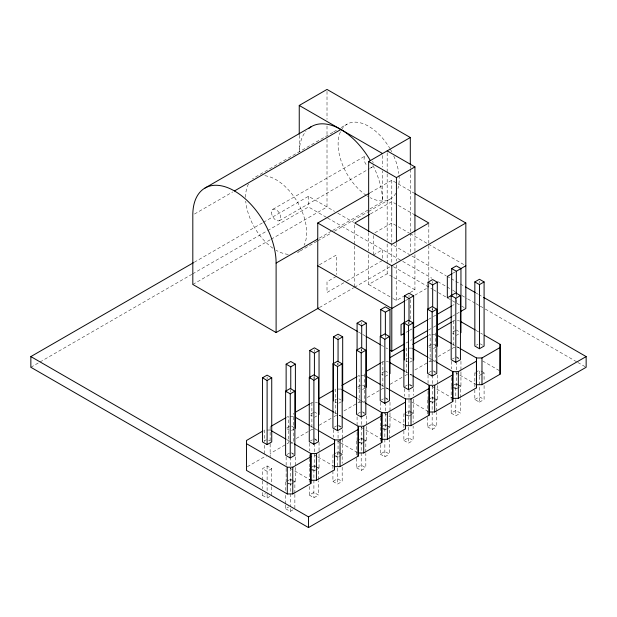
<?xml version="1.0" encoding="UTF-8"?>
<svg xmlns="http://www.w3.org/2000/svg" width="617" height="617" viewBox="0 0 617 617"><rect width="100%" height="100%" fill="white"/><g stroke="black" fill="none" stroke-linecap="round" stroke-linejoin="round"><path stroke-width="0.46" stroke-dasharray="3.08 2.31" d="M332.887 132.339L254.512 177.588A43.19 24.935 60 0 0 252.577 178.922M333.72 131.853L337.892 129.447M341.224 127.526L347.062 124.156M194.478 214.03L232.725 191.949M272.837 209.325L365.387 155.893A6.548 3.779 60 0 0 367.462 166.027M194.27 262.24L262.641 222.768M263.474 222.282L308.5 196.291L334.507 211.307M279.378 220.662L369.429 168.672M370.262 168.186L371.928 167.222M30.85 367.277L39.187 362.464M40.02 361.978L191.771 274.372M192.604 273.886L266.814 231.043M267.647 230.565L308.5 206.98L326.84 217.57M192.812 284.452L270.331 239.704M271.164 239.219L327.01 206.98L327.01 136.635M370.169 192.751L391.795 180.257L414.254 193.229M319.344 238.116L331.815 230.92M332.648 230.434L369.236 209.317M370.069 208.831L382.54 201.636L382.54 170.855M316.883 241.324L297.702 252.399A43.19 24.935 60 0 0 300.24 250.541M317.716 240.846L331.051 233.141M334.391 231.213L367.74 211.963M368.573 211.477L390.252 198.967M370.408 213.983L391.795 201.636L414.007 214.454M319.367 264.824L336.265 255.068L336.265 274.58M374.897 232.763L391.795 223.007L409.264 233.095M336.265 276.439L327.01 281.784L327.01 292.473L346.075 281.468M373.285 255.068L382.54 249.723L382.54 259.518M346.901 280.99L382.54 260.413M319.421 307.544L353.626 287.792M354.459 287.314L390.299 266.613M368.657 254.69L368.657 284.452L387.168 273.771L392.882 277.072M393.152 298.597L396.423 300.487L403.665 296.307M410.104 292.589L414.933 289.797L414.933 253.317M405.477 300.602L407.891 299.206M414.832 295.204L426.347 288.555M452.955 273.184L455.369 271.796M406.025 332.347L408.508 330.913M409.341 330.434L411.824 329M428.399 319.429L432.548 317.038M433.373 316.552L435.857 315.117M452.438 305.546L454.097 304.59M405.94 343.083L411.763 339.72M428.399 330.11L432.556 327.712M433.389 327.234L435.887 325.791M452.523 316.189L455.855 314.261M456.68 313.783L459.179 312.341M286.596 417.323L288.239 416.375L288.239 443.091L270.146 453.541M310.251 403.672L311.893 402.724L317.447 402.724M357.552 376.362L359.194 375.414L359.194 402.13L343.569 411.153M381.206 362.703L382.849 361.755L388.401 361.755M428.507 335.393L430.149 334.445L430.149 361.161L414.524 370.185M452.161 321.742L453.803 320.794L459.357 320.794M264.022 441.047L266.336 439.705M286.905 427.836L290.761 425.607M313.644 412.395L309.788 414.624L312.102 415.958M334.977 400.078L336.52 399.191M357.86 386.867L361.716 384.646M384.599 371.434L380.743 373.663L383.057 374.997M405.932 359.117L407.475 358.222M428.815 345.906L432.671 343.677M455.554 330.465L451.698 332.694L454.012 334.028M291.532 430.504L293.846 429.17M314.415 417.3L316.729 415.958M338.833 403.194L341.147 401.86M362.488 389.543L364.801 388.209M385.37 376.331L387.684 374.997M409.788 362.233L412.102 360.891M433.442 348.574L435.756 347.24M456.325 335.363L458.639 334.028M247.317 466.722L264.593 456.75L266.444 456.75M296.26 438.463L309.425 430.867M310.251 430.388L311.893 429.44L317.447 429.44M319.089 425.283L333.08 417.208M333.897 416.73L335.548 415.781L341.101 415.781M367.215 397.495L380.38 389.898M381.206 389.42L382.849 388.471L388.401 388.471M390.044 384.314L404.035 376.239M404.852 375.768L406.503 374.82L412.056 374.82M438.17 356.533L451.336 348.929M452.161 348.458L453.803 347.51L459.357 347.51M262.48 480.103L262.48 468.65L267.107 465.982L271.735 468.65L271.735 485.826M286.905 454.552L289.473 453.071M310.559 440.893L312.356 439.859M334.206 427.242L336.52 425.907M357.86 413.583L360.428 412.102M381.514 399.932L383.311 398.891M404.652 386.574L407.475 384.939M428.815 372.622L431.383 371.133M452.469 358.963L454.266 357.929M476.378 345.165L477.92 344.271M271.735 468.65L267.107 471.326L262.48 468.65M262.48 492.505L262.48 495.366L265.565 493.585M286.905 481.268L290.761 479.039L293.075 480.381M310.559 467.617L314.415 465.388L316.729 466.722M333.697 454.259L338.062 451.729L340.376 453.071M357.86 440.307L361.716 438.078L364.03 439.412M381.514 426.648L385.37 424.419L387.684 425.761M404.652 413.29L409.017 410.768L411.331 412.102M428.815 399.338L432.671 397.109L434.985 398.451M452.469 385.679L456.325 383.458L458.639 384.792M475.607 372.321L479.463 370.1L479.463 402.161L474.835 399.484L474.835 389.944M262.48 495.366L267.107 498.042L270.192 496.261M295.389 467.401L295.389 481.715L290.245 484.684L287.16 482.903M319.043 453.75L319.043 468.056L313.899 471.026L310.814 469.244M342.69 439.134L342.69 454.405L337.553 457.374L333.697 455.145M366.344 426.44L366.344 440.746L361.2 443.716L358.115 441.934M389.998 412.781L389.998 427.095L384.854 430.064L381.769 428.283M413.645 399.122L413.645 413.436L408.508 416.406L404.652 414.177M437.299 385.471L437.299 399.785L432.155 402.754L429.07 400.973M460.953 371.812L460.953 386.126L455.809 389.096L452.724 387.314M481.777 374.103L479.463 375.445L475.607 373.216M482.548 373.663L484.09 372.768L484.09 381.36M285.617 504.914L285.617 508.724L288.702 506.943M309.271 486.481L309.271 495.073L313.899 492.397L318.526 495.073L318.526 480.759M332.925 454.698L332.925 481.414L337.553 478.746L342.18 481.414L342.18 467.108M356.572 458.223L356.572 467.763L361.2 465.087L365.827 467.763L365.827 453.449M380.226 444.564L380.226 454.104L384.854 451.436L389.481 454.104L389.481 439.798M403.88 430.913L403.88 440.453L408.508 437.777L413.135 440.453L413.135 426.139M427.527 417.254L427.527 426.794L432.155 424.126L436.782 426.794L436.782 412.48M451.181 404.551L451.181 413.143L455.809 410.467L460.436 413.143L460.436 398.829M474.835 399.484L479.463 396.816L484.09 399.484L484.09 385.17M285.617 508.724L290.245 511.4L293.33 509.619M309.271 495.073L313.899 497.742L318.526 495.073M332.925 481.414L337.553 484.09L342.18 481.414M356.572 467.763L361.2 470.432L365.827 467.763M380.226 454.104L384.854 456.781L389.481 454.104M403.88 440.453L408.508 443.122L413.135 440.453M427.527 426.794L432.155 429.471L436.782 426.794M451.181 413.143L455.809 415.812L460.436 413.143M479.463 402.161L484.09 399.484M432 334.445L435.702 334.445M412.056 348.104L406.503 348.104L406.503 374.82M430.149 361.161L432.926 361.161M433.851 361.161L435.702 361.161L435.702 331.236M361.045 375.414L364.747 375.414M341.101 389.065L335.548 389.065L335.548 415.781M359.194 402.13L361.971 402.13M362.896 402.13L364.747 402.13L364.747 372.205M290.09 416.375L293.792 416.375M270.146 430.034L264.593 430.034L264.593 441.479M290.09 443.091L293.792 443.091L293.792 413.166M410.097 233.573L427.566 243.661M428.399 244.139L464.169 264.793M337.838 213.227L353.664 222.367M393.646 245.45L409.472 254.59M411.971 256.032L446.137 275.76M446.978 276.239L450.31 278.159M451.143 278.645L459.472 283.458M460.305 283.936L464.478 286.342M476.139 293.075L477.813 294.039M478.645 294.525L482.81 296.931M327.673 218.048L401.883 260.891M402.716 261.377L431.9 278.221M437.738 281.591L451.914 289.774M452.747 290.26L455.246 291.702M461.917 295.551L466.922 298.443M467.755 298.921L475.26 303.255M476.093 303.734L479.424 305.662M480.257 306.14L484.43 308.546M485.263 309.032L576.98 361.978M577.813 362.464L586.15 367.277M393.438 266.706L432.556 289.288M433.389 289.766L437.553 292.173M438.378 292.651L455.855 302.739M456.68 303.217L460.845 305.616M461.678 306.101L464.169 307.544M393.7 277.542L414.933 289.797M476.008 330.403L482.671 334.252M456.325 330.026L458.639 331.36M480.234 343.823L482.548 345.165M368.657 284.452L392.343 298.127M482.671 360.968L499.315 370.578M452.014 343.862L459.017 347.903M456.325 356.742L458.639 358.076M481.005 370.987L484.09 372.768M433.442 344.124L435.756 345.458M456.58 357.482L458.894 358.816M428.815 346.793L431.129 348.127M455.685 372.699L459.017 374.619M459.85 375.105L476.501 384.715M428.707 357.713L431.198 359.156M431.622 359.395L435.695 361.755M459.41 385.239L460.953 386.126M433.442 370.84L435.756 372.174M457.351 384.646L455.809 383.751L455.809 399.022M458.123 385.085L460.436 386.427L460.436 397.872M409.788 357.775L412.102 359.117M433.697 371.581L435.24 372.475M358.516 332.039L361.847 333.959M362.68 334.437L365.171 335.879M380.982 345.003L385.139 347.402M385.972 347.888L387.638 348.844M454.012 387.461L456.325 388.803L456.325 363.035M405.932 360.891L407.475 361.786M432.031 386.35L452.847 398.366M405.523 371.642L412.048 375.406M435.756 398.891L437.299 399.785M409.788 384.491L412.102 385.833M433.697 398.297L432.155 397.41L432.155 429.471M434.468 398.744L436.782 400.078L436.782 411.531M385.37 370.987L387.684 372.321M409.279 384.792L411.593 386.126M430.358 401.119L432.671 402.454L432.671 376.694M411.716 401.929L429.193 412.025M381.059 384.823L388.062 388.872M412.102 412.549L413.645 413.436M385.37 397.703L387.684 399.037M410.05 411.955L413.135 413.737L413.135 422.321M362.488 385.085L364.801 386.427M385.625 398.443L387.939 399.785M406.703 414.771L409.017 416.113L409.017 390.345M357.86 387.761L360.174 389.096M383.897 413.182L388.062 415.588M388.895 416.066L405.546 425.684M357.752 398.682L360.243 400.124M360.667 400.364L364.74 402.716M388.455 426.2L389.998 427.095M362.488 411.801L364.801 413.143M386.396 425.607L384.854 424.72L384.854 456.781M387.168 426.054L389.481 427.388L389.481 438.841M338.833 398.744L341.147 400.078M362.742 412.549L364.285 413.436M383.057 428.429L385.37 429.764L385.37 404.004M334.977 401.86L336.52 402.754M361.076 427.319L381.892 439.335M334.568 412.603L341.093 416.375M364.801 439.859L366.344 440.746M338.833 425.46L341.147 426.794M362.742 439.265L361.2 438.371L361.2 470.432M363.513 439.713L365.827 441.047L365.827 452.492M314.415 411.955L316.729 413.29M338.324 425.753L340.638 427.095M359.402 442.081L361.716 443.422L361.716 417.655M337.43 440.978L339.928 442.412M340.761 442.898L357.405 452.508M310.104 425.792L312.549 427.203M312.942 427.434L317.107 429.833M341.147 453.51L342.69 454.405M314.415 438.672L316.729 440.006M339.095 452.917L342.18 454.698L342.18 463.29M291.532 426.054L293.846 427.388M314.67 439.412L316.984 440.746M335.748 455.739L338.062 457.074L338.062 431.692M286.905 428.722L289.219 430.064M314.608 455.107L317.107 456.549M317.94 457.035L334.591 466.645M286.797 439.643L289.288 441.086M289.712 441.332L293.785 443.685M317.5 467.169L319.043 468.056M291.532 452.77L293.846 454.104M315.441 466.575L313.899 465.681L313.899 497.742M316.212 467.023L318.526 468.357L318.526 479.802M268.65 440.152L270.192 441.047M291.787 453.51L293.33 454.405M312.102 469.398L314.415 470.732L314.415 444.965M290.121 468.288L310.104 479.818M293.846 480.82L295.389 481.715M291.787 480.227L290.245 479.34L290.245 506.056M292.558 480.674L294.872 482.008L294.872 493.461M288.447 483.049L290.761 484.384L290.761 458.624M479.463 281.175L479.463 283.087M474.835 372.768L474.835 388.988M460.953 361.323L460.953 370.863M456.58 299.592L456.58 303.155M456.325 294.216L456.325 296.522M455.809 399.592L455.809 415.812M453.803 320.794L453.803 347.51M451.698 361.323L451.698 368.951M451.698 377.542L451.698 386.126M451.181 386.427L451.181 400.734M437.299 374.974L437.299 384.514M432.671 281.468L432.671 283.388M432.671 308.269L432.671 310.181M432.155 308.485L432.155 310.397M428.815 223.963L428.815 280.427M428.815 284.26L428.815 287.129M428.044 374.974L428.044 385.471M428.044 391.193L428.044 399.785M427.527 400.078L427.527 416.298M414.933 232.193L414.933 252.353M413.645 388.633L413.645 395.312M410.305 165.456L410.305 168.348M410.305 169.313L410.305 231.946M410.305 232.902L410.305 253.14M410.305 299.669L410.305 319.19M409.017 295.127L409.017 297.039M409.017 321.92L409.017 324.395M408.508 322.136L408.508 324.056M408.508 411.061L408.508 443.122M404.39 388.633L404.39 396.261M403.88 413.737L403.88 429.956M396.423 242.874L396.423 261.122M396.423 264.963L396.423 300.487M391.795 180.257L391.795 242.003M391.795 242.959L391.795 263.852M389.998 402.284L389.998 411.824M387.168 152.792L387.168 172.953M387.168 173.917L387.168 240.167M387.168 244.008L387.168 273.771M385.37 335.178L385.37 337.491M382.849 361.755L382.849 388.471M382.54 155.469L382.54 167.006M380.743 402.284L380.743 409.919M380.743 413.737L380.743 416.598M380.743 417.555L380.743 427.095M380.226 427.388L380.226 443.608M373.285 235.555L373.285 254.135M368.657 232.609L368.657 250.849M366.344 415.943L366.344 425.483M361.716 322.436L361.716 324.349M361.716 349.23L361.716 351.15M361.2 349.446L361.2 351.366M357.089 416.891L357.089 426.44M357.089 432.162L357.089 440.746M356.572 441.047L356.572 457.266M354.775 224.92L354.775 245.018M354.775 245.975L354.775 287.129M342.69 429.594L342.69 438.186M338.062 336.088L338.062 338.008M338.062 362.889L338.062 364.801M337.553 363.105L337.553 365.017M337.553 452.03L337.553 484.09M333.435 429.594L333.435 437.229M327.01 91.347L327.01 119.297M327.01 126.038L327.01 135.671M319.043 442.296L319.043 452.793M314.415 349.746L314.415 351.659M314.415 377.103L314.415 379.015M313.899 376.763L313.899 378.676M311.893 402.724L311.893 429.44M309.788 443.253L309.788 450.88M309.788 454.698L309.788 457.559M309.788 458.516L309.788 468.056M309.271 468.357L309.271 482.671M308.5 196.291L308.5 206.98M299.245 135.27L299.245 151.62A58.9 34.004 60 0 1 305.963 131.228M295.389 456.904L295.389 466.444M294.872 494.418L294.872 508.724M290.761 389.797L290.761 392.111M290.245 508.539L290.245 511.4M286.134 456.904L286.134 467.401M286.134 468.357L286.134 481.715M285.617 482.008L285.617 491.548M285.617 495.366L285.617 503.958M271.735 486.782L271.735 495.366M270.146 426.825L270.146 443.392M270.146 444.001L270.146 456.75M267.107 377.056L267.107 378.969M267.107 465.982L267.107 493.268M267.107 494.225L267.107 498.042M264.593 445.297L264.593 454.837M262.48 481.059L262.48 488.687M372.984 165.464A58.9 34.004 60 0 1 382.54 201.636M395.867 193.283A43.19 24.935 60 0 1 370.254 197.702M368.657 196.823A43.19 24.935 60 0 1 367.061 195.851M366.259 195.334A43.19 24.935 60 0 1 340.63 131.367M341.448 129.84A43.19 24.935 60 0 1 389.828 148.358M390.252 149.09A43.19 24.935 60 0 1 391.88 152.06M393.762 155.97A43.19 24.935 60 0 1 398.821 173.454M399.029 175.405A43.19 24.935 60 0 1 397.942 188.486M288.239 254.358A43.19 24.935 60 0 1 276.108 250.255M272.915 248.219A43.19 24.935 60 0 1 245.736 201.142M245.566 197.355A43.19 24.935 60 0 1 248.474 184.02M264.863 175.714A43.19 24.935 60 0 1 298.042 203.116A43.19 24.935 60 0 1 304.135 245.18M372.668 161.199A6.548 3.779 60 0 1 373.131 162.757M372.668 166.544A6.548 3.779 60 0 1 370.971 167.523M271.48 212.317A6.548 3.779 60 0 0 278.421 220.955A6.548 3.779 60 0 0 278.421 211.7A6.548 3.779 60 0 0 271.48 212.317"/><path stroke-width="0.93" d="M262.942 430.982L246.492 440.484L246.492 470.401L287.283 493.955L292.767 493.916L310.868 483.466L310.937 453.588L294.286 443.97M310.868 483.466L310.937 453.588L316.421 453.541L334.514 443.091L334.591 439.929L317.94 430.319M310.937 480.304L316.421 480.257L334.514 469.807L334.591 439.929L340.067 439.89L358.168 429.44L358.238 426.27L341.903 416.845M334.591 466.645L340.067 466.606L358.168 456.156L358.238 426.27L363.721 426.231L381.823 415.781L381.892 412.619L365.241 403.001M358.238 452.994L363.721 452.947L381.823 442.497L381.892 412.619L387.376 412.58L405.469 402.13L405.546 398.96L388.895 389.35M381.892 439.335L387.376 439.296L405.469 428.846L405.546 398.96L411.022 398.921L429.123 388.471L429.193 385.309L412.858 375.876M405.546 425.684L411.022 425.637L429.123 415.187L429.193 385.309L434.677 385.263L452.778 374.82L452.847 371.65L436.196 362.04M429.193 412.025L434.677 411.986L452.778 401.536L452.847 371.65L458.331 371.611L476.424 361.161L476.501 357.999L459.85 348.381M452.847 398.366L458.331 398.327L476.424 387.877L476.501 357.999L481.977 357.953L500.078 347.51L500.148 344.34L484.33 335.208M476.501 384.715L481.977 384.676L500.078 374.226L500.148 344.34M299.245 134.305L299.245 105.453L327.01 89.426L410.305 137.514L410.305 164.492M205.014 188.031L311.446 126.578M318.619 308.006L276.108 332.548L192.812 284.452L192.812 214.994A58.9 34.004 60 0 1 234.46 190.946L340.892 129.501M483.643 297.409L586.15 356.587L586.15 367.277L308.5 527.574L30.85 367.277L30.85 356.587L193.437 262.719M368.657 231.645L368.657 161.554L410.305 137.514M357.69 331.553L317.755 308.5L317.755 223.007L369.336 193.229M368.657 161.554L396.423 177.588L414.933 166.899L414.933 231.228M276.108 332.548L276.108 263.081L317.686 239.08M369.583 214.454L354.775 223.007L391.795 244.378L428.815 223.007L414.832 214.932M317.755 223.007L391.795 265.75L465.835 223.007L465.835 308.5L460.845 311.384M262.48 377.812L267.107 375.144L271.735 377.812L271.735 441.934L267.107 444.61L262.48 441.934L262.48 377.812L267.107 380.488L271.735 377.812M286.134 391.911L286.134 364.161L290.761 361.485L295.389 364.161L295.389 428.283M309.788 378.26L309.788 350.502L314.415 347.834L319.043 350.502L319.043 414.624M333.435 400.973L333.435 336.851L338.062 334.175L342.69 336.851L342.69 400.973M357.089 349.993L357.089 323.192L361.716 320.524L366.344 323.192L366.344 387.314M380.743 336.334L380.743 309.541L385.37 306.865L389.998 309.541L389.998 373.663M404.39 360.004L404.39 295.882L409.017 293.214L413.645 295.882L413.645 360.004M428.044 309.024L428.044 282.231L432.671 279.555L437.299 282.231L437.299 346.345M451.698 296.33L451.698 268.572L456.325 265.904L460.953 268.572L460.953 332.694M286.134 364.161L290.761 366.83L295.389 364.161M309.788 350.502L314.415 353.179L319.043 350.502M333.435 336.851L338.062 339.52L342.69 336.851M357.089 323.192L361.716 325.869L366.344 323.192M380.743 309.541L385.37 312.21L389.998 309.541M404.675 301.065L391.795 308.5L317.755 265.757M404.39 295.882L409.017 298.559L413.645 295.882M428.044 282.231L432.671 284.9L437.299 282.231M452.153 273.655L447.325 276.439L447.325 297.81L455.809 292.913L460.436 295.589L460.436 359.711L455.809 362.38L451.181 359.711L451.181 295.589L455.809 298.258L460.436 295.589M451.698 268.572L456.325 271.241L465.835 265.757M285.617 391.17L290.245 388.502L294.872 391.17L294.872 455.292L290.245 457.968L285.617 455.292L285.617 391.17L290.245 393.847L294.872 391.17M309.271 377.519L313.899 374.843L318.526 377.519L318.526 441.641L313.899 444.309L309.271 441.641L309.271 377.519L313.899 380.188L318.526 377.519M332.925 363.86L337.553 361.192L342.18 363.86L342.18 427.982L337.553 430.658L332.925 427.982L332.925 363.86L337.553 366.537L342.18 363.86M356.572 350.209L361.2 347.533L365.827 350.209L365.827 414.331L361.2 416.999L356.572 414.331L356.572 350.209L361.2 352.878L365.827 350.209M380.226 336.55L384.854 333.882L389.481 336.55L389.481 400.672L384.854 403.341L380.226 400.672L380.226 336.55L384.854 339.227L389.481 336.55M427.527 309.24L432.155 306.572L436.782 309.24L436.782 373.362L432.155 376.031L427.527 373.362L427.527 309.24L432.155 311.917L436.782 309.24M474.835 281.93L479.463 279.262L484.09 281.93L484.09 346.052L479.463 348.721L474.835 346.052L474.835 281.93L479.463 284.607L484.09 281.93M408.508 325.568L413.135 322.899L413.135 387.021L408.508 389.689L403.88 387.021L403.88 322.899L408.508 325.568L408.508 389.689M404.366 333.303L401.05 335.216L401.05 324.534L408.508 320.223L413.135 322.899M413.483 328.043L427.573 319.907M437.515 314.161L451.605 306.032M389.296 349.808L391.795 351.25L404.274 344.039M413.421 338.756L427.566 330.596M437.553 324.827L451.69 316.668M270.963 426.347L285.771 417.802M295.443 412.218L309.425 404.143M319.089 398.567L333.897 390.013M341.918 385.386L356.726 376.833M366.398 371.257L380.38 363.182M390.044 357.598L404.852 349.052M412.873 344.417L427.681 335.872M437.353 330.288L451.336 322.213M246.492 443.685L287.283 467.239L292.767 467.2L310.868 456.75M30.85 356.587L308.5 516.892L586.15 356.587M387.168 150.872L414.933 166.899M299.245 105.453L382.54 153.54M415.087 193.707L465.835 223.007M465.311 286.82L475.306 292.597M460.189 321.272L475.175 329.925M437.337 335.386L451.521 343.576M412.866 348.574L427.874 357.235M366.004 336.358L380.149 344.525M389.234 362.233L404.706 371.172M366.382 376.355L380.566 384.545M341.911 389.535L356.919 398.196M318.279 403.202L333.751 412.133M295.427 417.316L309.611 425.506M270.956 430.504L285.964 439.165M500.078 347.51L500.078 374.226M481.977 357.953L481.977 384.676M479.463 284.607L479.463 348.721M476.424 361.161L476.424 387.877M458.331 371.611L458.331 398.327M456.325 271.241L456.325 294.216M455.809 298.258L455.809 362.38M452.778 374.82L452.778 401.536M434.677 385.263L434.677 411.986M432.671 284.9L432.671 306.911M432.155 311.917L432.155 376.031M429.123 388.471L429.123 415.187M411.022 398.921L411.022 425.637M409.017 298.559L409.017 321.526M405.469 402.13L405.469 428.846M396.423 177.588L396.423 241.918M391.795 265.75L391.795 351.25M387.376 412.58L387.376 439.296M385.37 312.21L385.37 335.178M384.854 339.227L384.854 403.341M381.823 415.781L381.823 442.497M363.721 426.231L363.721 452.947M361.716 325.869L361.716 347.88M361.2 352.878L361.2 416.999M358.168 429.44L358.168 456.156M340.067 439.89L340.067 466.606M338.062 339.52L338.062 361.531M337.553 366.537L337.553 430.658M334.514 443.091L334.514 469.807M316.421 453.541L316.421 480.257M314.415 353.179L314.415 376.146M313.899 380.188L313.899 444.309M308.5 516.892L308.5 527.574M292.767 467.2L292.767 493.916M290.761 366.83L290.761 388.841M290.245 393.847L290.245 457.968M287.283 467.239L287.283 493.955M267.107 380.488L267.107 444.61M308.523 128.637A58.9 34.004 60 0 1 370.339 160.582M234.46 190.946A58.9 34.004 60 0 1 276.108 263.081"/></g></svg>
